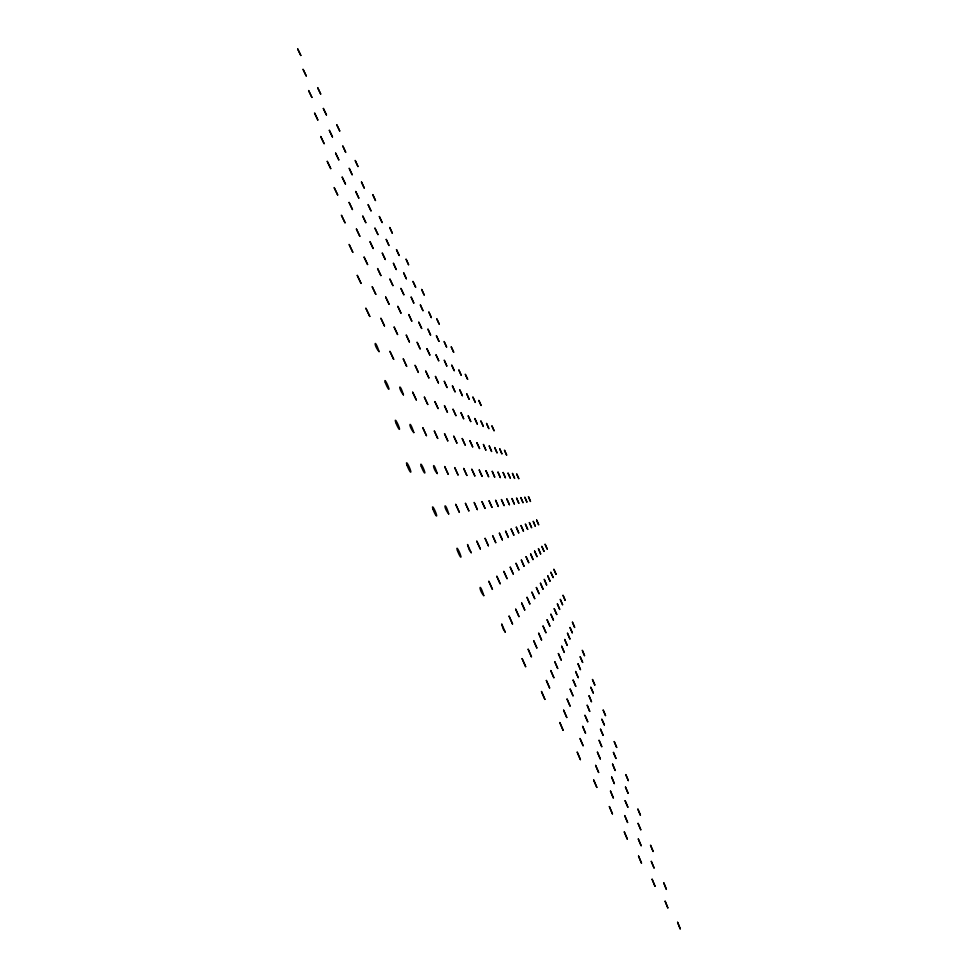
<?xml version="1.0" encoding="UTF-8"?>
<svg xmlns="http://www.w3.org/2000/svg" width="978" height="978" viewBox="0 0 978 978"><rect width="100%" height="100%" fill="white"/><g stroke="black" fill="none" stroke-linecap="round" stroke-linejoin="round"><path stroke-width="1.47" d="M529.379 522.668L531.641 527.802L529.404 522.545M485.858 450.027L483.376 444.379L485.821 450.124M611.617 776.984L614.355 783.684L611.592 776.972M569.942 638.927L567.521 633.231M393.376 263.314L396.237 269.61L393.486 263.327M438.963 341.322L436.347 335.625L438.926 341.359M567.46 633.304L569.905 638.976M342.801 146.113L345.747 152.409L342.887 146.028M523.474 531.164L521.078 525.565M564.685 639.588L567.228 645.443L564.722 639.429M481.09 405.43L478.829 400.357L481.054 405.491M565.186 600.345L562.998 595.186L565.15 600.37M523.022 502.594L520.809 497.521L522.986 502.655M389.709 227.605L392.337 233.29M520.981 525.528L523.438 531.213M561.653 646.299L564.306 652.473L561.727 646.201M562.594 604.673L560.26 599.343L562.546 604.746M386.2 239.524L388.999 245.564L386.249 239.365M518.829 503.242L516.531 497.973L518.78 503.303M516.262 527.203L518.817 533.132L516.36 527.24M518.78 478.548L516.641 473.853L518.756 478.682M332.471 136.92L329.366 130.257M382.141 222.495L379.391 216.505M427.948 329.195L430.638 335.209L428.022 329.207M428.841 312.104L431.371 317.703L428.951 312.092M557.35 603.964L559.746 609.465L557.423 603.866M637.876 809.173L640.431 815.297L637.949 809.112M514.306 503.976L511.959 498.487L514.257 504M677.62 922.315L680.321 929.088L677.595 922.291M329.317 130.416L332.447 136.969M379.33 216.578L382.092 222.568M553.45 620.076L550.81 614.05L553.401 620.125M556.042 574.245L553.829 569.184L556.005 574.257M469.11 399.122L466.689 393.669L469.061 399.183M594.844 685.003L592.509 679.465M512.448 473.474L514.648 478.438L512.521 473.413M424.183 294.953L421.726 289.488M592.472 679.624L594.795 685.028M421.652 289.476L424.134 295.014M372.777 194.744L375.503 200.588L372.826 194.634M504.098 505.516L501.482 499.538M462.374 395.625L459.831 389.88M628.328 780.554L625.81 774.6L628.279 780.615M506.653 455.076L504.465 450.161L506.604 455.112M459.782 389.99L462.325 395.65M501.421 499.611L504.061 505.589M503.095 472.545L505.455 477.887L503.169 472.472M663.732 882.828L666.397 889.418L663.805 882.853M499.746 448.865L501.971 454L499.795 448.865M361.457 182.055L364.317 188.228L361.518 182.006M577.998 663.866L580.504 669.747L578.084 663.866M408.584 264.696L406.041 259.072L408.547 264.745M497.044 452.765L494.672 447.484L497.007 452.814M451.775 365.271L454.293 370.833L451.836 365.185M492.252 471.372L494.758 477.252L492.215 471.347M615.957 758.488L613.463 752.375M357.985 166.517L355.185 160.429L357.948 166.541M616.69 747.4L614.27 741.556M613.402 752.473L615.993 758.427M614.208 741.642L616.666 747.424M352.153 174.683L349.183 168.228L352.104 174.744M489.208 445.98L491.628 451.518L489.257 445.98M446.604 347.007L444.11 341.493L446.567 347.031M572.472 622.216L574.685 627.485L572.423 622.179M605.541 715.566L603.108 709.906L605.504 715.578M392.374 233.277L389.782 227.495M470.76 421.542L468.132 415.687L470.724 421.555M589.013 695.81L591.531 701.874L589.086 695.835M665.126 901.227L667.925 908.134L665.15 901.215M612.534 764.124L615.186 770.542L612.583 764.136M444.293 381.347L447.08 387.63L444.318 381.334M536.616 519.978L538.707 524.88L536.604 520.088M612.436 813.855L609.367 806.581L612.436 813.855M654.05 867.963L651.299 861.386L654.05 867.963M396.506 249.671L399.183 255.551L396.506 249.647M486.579 423.486L488.878 428.694L486.579 423.462M528.731 562.656L526.078 556.702L528.731 562.656M485.968 470.773L488.67 476.885L485.98 470.736M528.169 649.294L531.506 656.984L528.169 649.233M570.064 706.03L567.069 699.087L570.064 706.03M570.162 689.111L573.01 695.798L570.162 689.111M653.17 851.41L650.504 845.151L653.096 851.508M485.027 508.389L481.983 501.592L485.027 508.389M485.1 538.377L488.377 545.773L485.1 538.377M528.438 496.702L530.516 501.494L528.487 496.702M570.015 627.521L572.374 633.01L570.027 627.497M652.118 879.246L654.991 886.227L652.118 879.246M483.792 595.639C478.535 590.04 479.061 580.345 483.792 595.639M526.995 597.399L529.929 604.159L527.044 597.313M527.741 529.367L525.345 523.988L527.643 529.404M610.492 791.153L613.414 798.134L610.492 791.104M393.669 359.305L389.965 351.408L393.669 359.305M394.146 327.117L397.557 334.488L394.146 327.117M525.651 666.666L522.118 658.634L525.651 666.666M345.026 222.739L341.408 215.197L345.026 222.813M345.454 184.035L342.19 177.165L345.454 184.035M526.91 501.995L524.783 497.093L526.836 502.007M392.911 285.576L389.819 278.938L392.911 285.625M566.775 717.497L563.621 710.187L566.775 717.497M439.195 324.097L436.738 318.73L439.183 324.048M437.239 473.548C432.215 468.205 432.472 458.694 437.239 473.548M437.692 438.352L434.269 430.882L437.692 438.437M438.083 408.535L434.892 401.603L438.083 408.535M438.425 382.936L435.454 376.469L438.425 382.936M438.719 360.723L435.931 354.696L438.719 360.772M483.328 426.42L480.907 421.066L483.328 426.42M524.746 609.991L521.665 602.961L524.746 609.991M482.093 476.372L479.244 470.039L482.093 476.372M480.296 548.939L476.824 541.213L480.296 548.939M524.037 566.103L521.286 559.868L523.988 566.225M389.024 304.158L385.674 297.031L389.024 304.158M563.108 730.224L559.795 722.497L563.108 730.297M479.55 448.511L476.848 442.667L479.55 448.511M477.362 509.562L474.159 502.423L477.35 509.636M518.963 616.605L515.712 609.208L518.963 616.605M604.392 725.004L601.861 719.282L604.392 725.004M337.679 194.94L334.146 187.544L337.679 195.001M338.804 159.866L335.613 153.13L338.804 159.866M339.733 130.991L336.799 124.817L339.733 130.991M561.176 660.028L558.377 653.573L561.176 660.028M603.145 735.334L600.504 729.221L603.145 735.334M384.476 325.882L380.858 318.168L384.464 325.955M518.902 569.881L516.017 563.365L518.902 569.881M477.301 424.049L474.819 418.462L477.203 424.073M601.776 746.593L599.037 740.175L601.727 746.703M385.259 259.451L382.215 252.947L385.259 259.512M474.843 475.931L471.848 469.293L474.843 475.931M471.2 552.704L469.061 549.526L467.521 544.514L471.2 552.704M600.284 758.916L597.411 752.192L600.284 758.916M641.495 863.146L638.548 856.105L641.495 863.146M426.445 435.638L422.802 427.728L426.445 435.638M427.753 404.464L424.379 397.166L427.753 404.464M557.692 668.439L554.758 661.678L557.692 668.439M598.634 772.449L595.626 765.395L598.634 772.449M641.128 845.689L638.316 838.99L641.128 845.689M379.073 351.615C373.376 345.197 374.305 337.043 379.073 351.615M428.877 377.911L425.76 371.127L428.877 377.911M429.843 355.038L426.934 348.706L429.843 355.038M475.32 402.398L472.936 397.154L475.32 402.398M512.521 623.976L509.086 616.164L512.521 623.976M596.824 787.4L593.658 779.967L596.824 787.4M640.786 829.772L638.084 823.39L640.786 829.772M380.882 275.564L377.606 268.583L380.882 275.564M472.667 446.848L469.856 440.675L472.667 446.848M468.853 510.871L465.442 503.364L468.853 510.871M513.267 574.037L510.235 567.191L513.267 574.037M553.866 677.705L550.773 670.59L553.866 677.705M330.723 168.607L327.263 161.37L330.723 168.607M556.751 614.49L554.22 608.719L556.751 614.49M513.841 535.125L511.127 529.037L513.841 535.125M375.796 294.329L372.239 286.798L375.796 294.329M466.861 475.442L463.706 468.474L466.861 475.442M505.32 632.216L503.181 628.94L501.677 623.952L505.32 632.216M549.612 687.95L546.36 680.468L549.612 687.95M377.96 234.573L374.965 228.192L377.96 234.573M507.044 578.621L503.841 571.421L507.044 578.621M369.782 316.456L365.906 308.29L369.782 316.456M465.149 445.039L462.227 438.547L465.149 445.039M508.364 537.387L505.54 531.005L508.364 537.435M544.893 699.356L541.457 691.446L544.88 699.429M421.652 328.437L418.792 322.227L421.652 328.437M413.816 432.594C408.156 426.163 409.134 417.936 413.816 432.594M416.273 399.929L412.692 392.227L416.273 399.929M418.352 372.373L415.051 365.234L418.339 372.435M420.124 348.804L417.068 342.166L420.088 348.914M459.367 512.338L455.748 504.391L459.367 512.338M549.856 626.079L547.105 619.783L549.856 626.079M422.997 310.637L420.308 304.83L422.912 310.686M553.157 577.521L550.846 572.313L553.157 577.521M593.279 693.035L590.81 687.302L593.279 693.035M324.121 143.644L320.735 136.541L324.121 143.644M326.444 114.952L323.351 108.472L326.444 114.952M373.156 248.436L369.977 241.59L373.119 248.534M509.416 504.697L506.861 498.976L509.416 504.697M467.618 379.305L465.271 374.207L467.618 379.256M510.259 478.12L507.949 472.949L510.259 478.083M589.746 711.312L587.13 705.089L589.661 711.385M463.67 418.682L460.944 412.594L463.621 418.755M500.137 583.707L496.763 576.115L500.125 583.768M545.932 632.68L543.059 626.079L545.932 632.68M627.314 839.124L624.306 831.936L627.314 839.124M458.034 474.905L454.709 467.57L458.022 474.966M550.039 581.091L547.717 575.675L549.966 581.128M587.729 721.715L584.917 715.187L587.729 721.764M367.581 264.512L364.109 257.141L367.581 264.512M502.362 539.88L499.391 533.193L502.362 539.88M585.529 733.121L582.595 726.251L585.516 733.17M627.607 822.412L624.734 815.566L627.57 822.51M583.096 745.676L580.015 738.463L583.084 745.737M627.864 807.192L625.113 800.689L627.864 807.192M370.992 210.832L368.058 204.561L370.992 210.869M541.616 639.942L538.585 633.035L541.506 640.04M580.394 759.588L577.154 751.972L580.394 759.649M628.108 793.305L625.48 787.082L628.108 793.305M456.897 443.058L453.816 436.249L456.897 443.058M546.678 584.942L544.233 579.294L546.555 584.942M448.719 513.963C442.777 506.628 444.745 500.161 448.719 513.963M361.041 283.388L357.263 275.405L361.041 283.388M317.85 119.939L314.549 112.971L317.813 120.025M320.686 94.035L317.654 87.665L320.686 94.035M492.435 589.367L488.866 581.348L492.435 589.367M365.809 222.629L362.679 215.918L365.809 222.678M536.849 647.949L533.682 640.676L536.849 647.949M415.638 287.177L412.997 281.468L415.638 287.177M403.437 394.867C397.838 388.083 399.256 381.286 403.437 394.867M406.677 366.224L403.193 358.694L406.628 366.359M409.427 341.958L406.212 334.965L409.391 342.055M411.787 321.114L408.78 314.61L411.787 321.114M413.841 303.021L411.078 296.933L413.743 303.07M461.237 375.21L458.792 369.831L461.151 375.222M495.748 542.619L492.631 535.602L495.736 542.668M455.919 415.626L453.034 409.281L455.919 415.626M543.022 589.123L540.443 583.23L543.022 589.123M547.228 549.074L545.052 544.135L547.228 549.037M448.217 474.306L444.697 466.567L448.217 474.306M498.315 506.408L495.577 500.161L498.242 506.482M359.818 236.273L356.42 229.06L359.818 236.273M500.357 477.521L497.9 471.922L500.271 477.557M539.061 593.67L536.36 587.521L539.061 593.67M584.575 655.639L582.277 650.26L584.489 655.663M455.076 391.75L452.374 385.797L455.014 391.811M544.074 551.396L541.812 546.274L544 551.409M447.79 440.87L444.55 433.694L447.79 440.87M582.631 662.387L580.198 656.8L582.631 662.387M311.896 97.397L308.632 90.575L311.896 97.397M352.801 252.226L349.122 244.427L352.801 252.287M534.721 598.634L531.898 592.203L534.721 598.634M491.983 507.374L489.086 500.846L491.983 507.374M578.255 677.62L575.626 671.519L578.255 677.62M540.675 553.903L538.377 548.585L540.626 553.939M358.816 198.082L355.723 191.505L358.816 198.082M447.435 412.276L444.428 405.613L447.423 412.325M575.773 686.25L573.022 679.881L575.761 686.299M406.371 278.742L403.633 272.752L406.273 278.767M400.968 313.082L397.789 306.248L400.919 313.168M403.853 294.72L400.907 288.351L403.853 294.769M537.008 556.604L534.575 551.079L537.008 556.604M453.67 352.214L451.261 346.933L453.67 352.214M352.447 209.512L349.109 202.446L352.447 209.512M306.224 75.929L303.033 69.23L306.212 75.966M533.047 559.526L530.589 553.793L532.986 559.575M446.848 365.992L444.244 360.149L446.75 366.004M494.098 430.699L491.848 425.748L494.012 430.687M535.333 526.25L533.193 521.25L535.259 526.25M300.821 55.477L297.679 48.912L300.821 55.477M385.344 382.679A4.866 0.623 65.8 0 0 388.865 389.342A4.866 0.623 65.8 0 0 386.518 382.691A4.866 0.623 65.8 0 0 385.344 382.679M395.833 422.618A5.012 0.66 66 0 0 399.44 429.379A5.012 0.66 66 0 0 396.982 422.386A5.012 0.66 66 0 0 395.833 422.618M421.274 466.347A4.853 0.623 66.3 0 0 424.758 473.059A4.853 0.623 66.3 0 0 422.484 466.42A4.853 0.623 66.3 0 0 421.274 466.347M406.958 465.051A5.183 0.709 66.2 0 0 410.699 472.215A5.183 0.709 66.2 0 0 408.327 465.137A5.183 0.709 66.2 0 0 406.958 465.051M433.009 509.22A5.012 0.672 66.5 0 0 436.567 516.042A5.012 0.672 66.5 0 0 434.195 509.037A5.012 0.672 66.5 0 0 433.009 509.22M457.484 550.687A4.866 0.623 66.7 0 0 460.87 557.191A4.866 0.623 66.7 0 0 458.486 550.272A4.866 0.623 66.7 0 0 457.484 550.687"/></g></svg>
